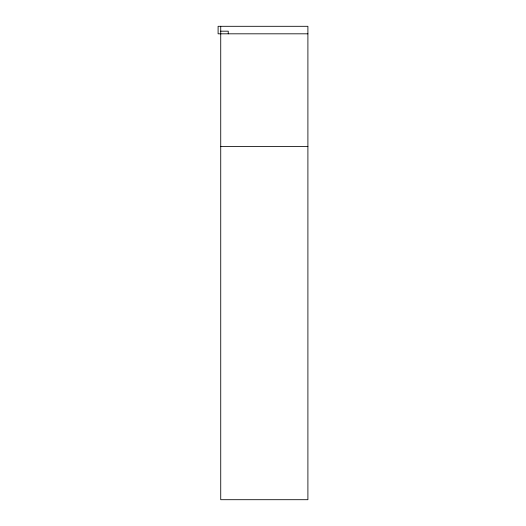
<?xml version="1.0" encoding="UTF-8"?>
<svg xmlns="http://www.w3.org/2000/svg" width="526" height="526" viewBox="0 0 526 526"><rect width="100%" height="100%" fill="white"/><g stroke="black" fill="none" stroke-linecap="round" stroke-linejoin="round"><path stroke-width="0.79" d="M220.729 31.185L228.245 31.185L228.245 33.815M307.901 33.815L218.099 33.815L218.099 26.3L307.901 26.3L307.901 499.7L220.729 499.7L220.729 26.3M220.729 146.53L307.901 146.53"/></g></svg>
